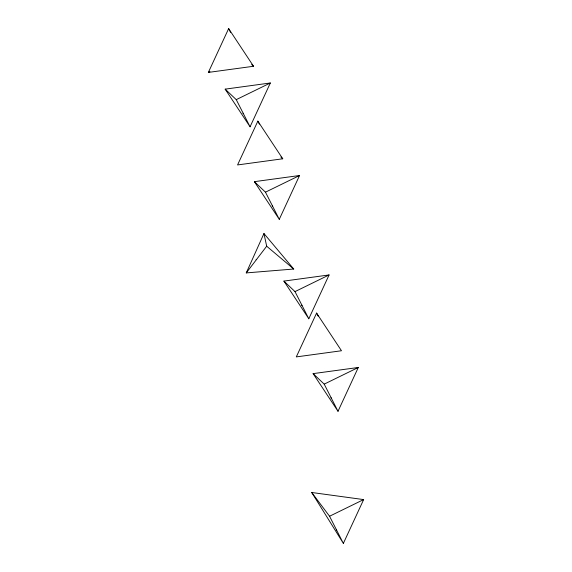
<?xml version="1.0" encoding="UTF-8"?>
<svg xmlns="http://www.w3.org/2000/svg" width="572" height="572" viewBox="0 0 572 572"><rect width="100%" height="100%" fill="white"/><g stroke="black" fill="none" stroke-linecap="round" stroke-linejoin="round"><path stroke-width="0.86" d="M243.086 113.664L243.164 113.22M272.293 206.192L272.372 205.748M301.823 305.627L301.902 305.183M331.038 398.155L331.109 397.712M336.379 530.258L336.458 529.822M246.253 272.915L263.949 233.526L293.729 269.019L246.253 272.915L266.681 246.21L263.949 233.526M208.358 72.415L228.643 28.6L253.539 66.266L208.358 72.415L209.945 71.643M250.064 126.805L270.349 82.983L225.168 89.139L250.064 126.805L236.257 99.642L225.168 89.139M257.85 121.128L237.566 164.943L282.747 158.787L257.85 121.128L259.388 124.145M279.272 219.326L299.556 175.511L254.376 181.667L279.272 219.326L265.472 192.171L254.376 181.667M308.801 318.761L329.086 274.946L283.905 281.102L308.801 318.761L295.002 291.606L283.905 281.102M316.588 313.091L296.303 356.907L341.484 350.75L316.588 313.091L318.125 316.109M338.009 411.289L358.294 367.474L313.113 373.63L338.009 411.289L324.21 384.134L313.113 373.63M343.357 543.4L363.642 499.585L311.726 492.492L343.357 543.4L329.558 516.237L311.726 492.492M236.257 99.642L270.349 82.983M265.472 192.171L299.556 175.511M295.002 291.606L329.086 274.946M324.21 384.134L358.294 367.474M329.558 516.237L363.642 499.585M256.106 259.702L256.47 259.566M266.681 246.21L293.729 269.019M251.694 64.514L253.539 66.266M280.902 157.043L282.747 158.787M228.643 28.6L230.559 32.375"/></g></svg>
